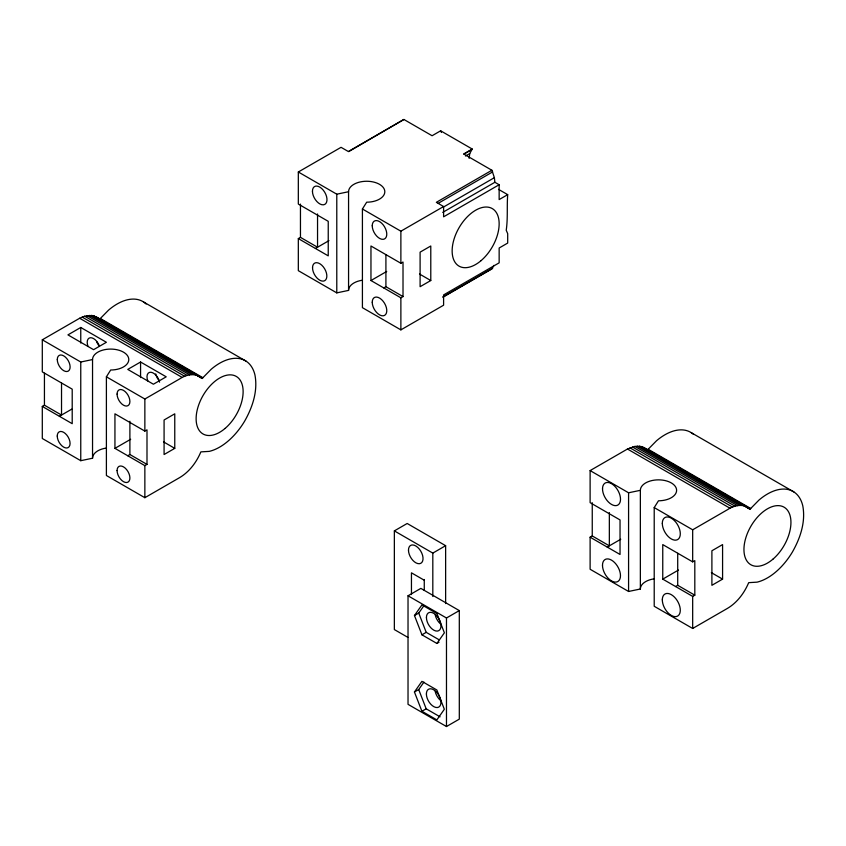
<?xml version="1.0" encoding="UTF-8"?>
<svg xmlns="http://www.w3.org/2000/svg" width="846" height="846" viewBox="0 0 846 846"><rect width="100%" height="100%" fill="white"/><g stroke="black" fill="none" stroke-linecap="round" stroke-linejoin="round"><path stroke-width="1.27" d="M317.546 213.975L317.546 247.233L300.457 237.366L298.321 238.593L298.321 270.667L336.782 292.875L348.563 290.4A18.126 10.469 0 0 1 361.993 280.29M469.149 158.371L469.731 153.57L472.237 149.044L440.639 130.802L432.095 135.741L403.902 119.466L348.351 151.529L341.054 147.32L298.321 171.992L298.321 204.055L328.237 221.324L328.237 255.862L298.321 238.593M443.135 297.083L491.886 268.943L493.958 265.369M42.3 339.806L79.651 318.255L84.653 316.214L91.664 315.463L93.779 315.844L202.152 378.469L211.236 369.226A51.373 29.663 -60 0 1 254.974 375.085C257.977 391.148 252.457 407.423 244.568 421.276A51.373 29.663 -60 0 1 209.226 451.383L200.862 451.88C196.515 462.233 189.419 471.793 179.669 477.599L144.856 497.702L106.395 475.494L106.395 376.819L110.667 370.009A18.126 10.469 0 0 0 128.793 359.55A18.126 10.469 0 0 0 110.667 349.081A18.126 10.469 0 0 0 92.542 359.55L80.761 362.014L42.3 339.806L42.3 371.88L72.206 389.149L72.206 423.687L42.3 406.418L42.3 438.492L80.761 460.689L92.542 458.225A18.126 10.469 0 0 1 105.972 448.116M498.484 189.335L507.695 194.654C506.786 206.604 507.981 218.405 506.225 230.26L507.695 233.665L507.695 243.066L499.151 248.005L499.151 262.842L443.6 294.916L443.6 305.205L400.877 329.877L362.416 307.669L362.416 208.994L366.688 202.194A18.126 10.469 0 0 0 384.814 191.725A18.126 10.469 0 0 0 366.688 181.256A18.126 10.469 0 0 0 348.563 191.725L336.782 194.189L298.321 171.992M590.117 470.588L627.468 449.025L634.891 446.424L639.481 446.244L641.596 446.614L749.968 509.239L759.052 499.997A51.373 29.663 -60 0 1 802.791 505.866C805.794 521.929 800.284 538.193 792.385 552.057A51.373 29.663 -60 0 1 757.043 582.154L748.689 582.661C744.332 593.004 737.236 602.563 727.486 608.369L692.673 628.472L654.212 606.275L654.212 507.589L658.484 500.79A18.126 10.469 0 0 0 676.61 490.32A18.126 10.469 0 0 0 658.484 479.851A18.126 10.469 0 0 0 640.359 490.32L628.578 492.784L590.117 470.588L590.117 502.661L620.033 519.93L620.033 554.468L590.117 537.199L590.117 569.263L628.578 591.47L640.359 589.006A18.126 10.469 0 0 1 653.789 578.897M414.466 615.539L421.943 604.901L436.896 613.54L444.383 632.808L436.896 643.446L421.943 634.817L414.466 615.539L418.738 613.075L423.973 605.63M414.434 691.996L421.911 681.358L436.864 689.998L444.34 709.265L436.864 719.904L421.911 711.275L414.434 691.996L418.707 689.532L423.941 682.088M647.412 450.03L656.496 440.787A51.373 29.663 -60 0 1 693.086 434.03M403.902 119.466L348.7 151.603M80.761 327.476L67.934 334.879L93.578 349.684L106.395 342.281L80.761 327.476L80.761 343.053M472.237 149.044L463.693 153.983L491.886 170.258L494.381 177.671L494.878 182.281L499.151 184.745L499.151 199.582L507.695 194.654M463.978 154.088L471.455 149.774M465.459 156.034L469.731 153.57M315.41 248.46L328.946 240.655M42.3 406.418L44.436 405.192L61.525 415.058L61.525 383.079M140.573 362.014L127.757 369.416L153.401 384.221L166.218 376.819L140.573 362.014L140.573 377.591M59.389 416.285L71.783 409.136M491.886 170.258L436.335 202.331L443.6 206.53L443.6 216.819L499.151 184.745M438.249 203.304L492.668 171.897M362.416 208.994L400.877 231.191L443.6 206.53M443.367 207.122L494.381 177.671M442.733 212.388L494.878 182.281M106.395 376.819L144.856 399.016L179.669 378.913C186.12 374.588 196.113 372.187 202.152 378.469M370.96 280.534L400.877 297.803L403.013 296.576L403.013 262.038L400.877 263.265L370.96 245.996L370.96 280.534L386.707 271.45M383.777 287.936L385.913 286.699L403.013 296.576M114.94 448.359L144.856 465.628L146.993 464.391L146.993 429.853L144.856 431.09L114.94 413.821L114.94 448.359L130.686 439.275M430.783 280.534L420.102 286.699L420.102 252.161L430.783 245.996L430.783 280.534L419.542 274.041M127.757 455.761L129.893 454.524L146.993 464.391M174.762 448.359L164.082 454.524L164.082 419.986L174.762 413.821L174.762 448.359L163.521 441.866M442.786 297.009L492.668 268.214M407.931 637.408L394.352 629.572L394.352 530.886L407.18 523.484L445.631 545.691L445.631 603.579M394.352 530.886L432.814 553.094L445.631 545.691M408.026 595.785L420.843 588.382L459.304 610.59L459.304 719.132L446.477 726.534L408.026 704.337L408.026 595.785L446.477 617.992L459.304 610.59M590.117 537.199L592.253 535.962L609.342 545.829L609.342 512.57M421.943 634.817L426.215 632.343L439.032 639.745M436.896 643.446L439.032 642.22M607.206 547.066L620.742 539.251M654.212 507.589L692.673 529.797L727.486 509.694C733.947 505.369 743.93 502.958 749.968 509.239M421.911 711.275L426.183 708.811L440.068 716.826M662.756 579.129L692.673 596.398L694.809 595.172L694.809 560.634L692.673 561.86L662.756 544.591L662.756 579.129L678.503 570.045M675.573 586.532L677.709 585.305L694.809 595.172M722.579 579.129L711.898 585.305L711.898 550.767L722.579 544.591L722.579 579.129L711.338 572.636M641.596 446.614L647.01 449.596M93.779 315.844L201.75 378.025M691.309 432.708L793.855 491.917M648.163 449.268L750.719 508.478M643.573 447.312L747.927 507.515M648.152 450.252L749.567 508.795M639.481 446.244L742.027 505.443M637.239 446.17L739.785 505.379M634.891 446.424L737.448 505.633M632.47 446.984L735.026 506.194M629.984 447.851L732.541 507.061M627.468 449.025L730.024 508.235M143.482 301.927L246.038 361.136M100.346 318.498L202.892 377.707M95.746 316.531L200.111 376.734M91.664 315.463L194.21 374.672M89.422 315.399L191.968 374.609M87.075 315.653L189.631 374.863M84.653 316.214L187.199 375.423M82.168 317.081L184.724 376.29M79.651 318.255L182.207 377.453M424.269 580.229L411.452 572.827L411.452 594.569M99.194 318.815L99.595 319.259L108.679 310.017A51.373 29.663 -60 0 1 146.115 304.01M440.639 130.802L441.422 132.441M418.738 613.075L426.215 632.343M418.707 689.532L426.183 708.811M692.673 529.797L692.673 561.86M692.673 596.398L692.673 628.472M677.709 553.326L677.709 585.305M640.359 490.32L640.359 589.006M628.578 492.784L628.578 591.47M592.253 502.704L592.253 535.962M446.477 617.992L446.477 726.534M432.814 553.094L432.814 596.504M424.269 579.499L424.269 590.455M400.877 231.191L400.877 263.265M400.877 297.803L400.877 329.877M385.913 254.72L385.913 286.699M348.563 191.725L348.563 290.4M336.782 194.189L336.782 292.875M300.457 204.108L300.457 237.366M144.856 399.016L144.856 431.09M144.856 465.628L144.856 497.702M129.893 421.266L129.893 454.524M92.542 359.55L92.542 458.225M80.761 362.014L80.761 460.689M44.436 373.202L44.436 405.192M440.364 623.798A10.279 5.933 60 0 1 435.214 614.894M440.322 700.255A10.279 5.933 60 0 1 435.182 691.351M147.849 381.017A9.063 5.235 60 0 1 150.948 372.261A9.063 5.235 60 0 1 159.587 382.17M158.741 380.14A9.063 5.235 60 0 1 155.749 373.921M88.058 346.49A9.063 5.235 60 0 1 90.406 337.734A9.063 5.235 60 0 1 99.162 345.506M98.95 345.623A9.063 5.235 60 0 1 96.603 341.562M772.874 559.227A33.237 19.194 -60 0 0 784.528 507.463A33.237 19.194 -60 0 0 744.924 541.197A33.237 19.194 -60 0 0 772.874 559.227M602.521 488.851A12.722 7.35 60 0 0 616.015 505.633A12.722 7.35 60 0 0 616.015 487.645A12.722 7.35 60 0 0 602.521 488.851M602.489 565.308A12.722 7.35 60 0 0 615.983 582.09A12.722 7.35 60 0 0 615.983 564.102A12.722 7.35 60 0 0 602.489 565.308M662.312 523.367A12.722 7.35 60 0 0 675.806 540.15A12.722 7.35 60 0 0 675.806 522.162A12.722 7.35 60 0 0 662.312 523.367M662.312 599.846A12.722 7.35 60 0 0 675.806 616.628A12.722 7.35 60 0 0 675.806 598.64A12.722 7.35 60 0 0 662.312 599.846M312.449 191.249A10.279 5.933 60 0 0 323.352 204.817A10.279 5.933 60 0 0 323.352 190.276A10.279 5.933 60 0 0 312.449 191.249M481.078 260.631A33.237 19.194 -60 0 0 492.732 208.867A33.237 19.194 -60 0 0 453.128 242.591A33.237 19.194 -60 0 0 481.078 260.631M426.426 617.506A10.279 5.933 60 0 0 437.329 631.084A10.279 5.933 60 0 0 437.329 616.533A10.279 5.933 60 0 0 426.426 617.506M426.395 693.974A10.279 5.933 60 0 0 437.297 707.542A10.279 5.933 60 0 0 437.297 692.99A10.279 5.933 60 0 0 426.395 693.974M372.24 225.766A10.279 5.933 60 0 0 383.143 239.333A10.279 5.933 60 0 0 383.143 224.793A10.279 5.933 60 0 0 372.24 225.766M372.24 302.244A10.279 5.933 60 0 0 383.143 315.812A10.279 5.933 60 0 0 383.143 301.271A10.279 5.933 60 0 0 372.24 302.244M408.481 550.143A10.279 5.933 60 0 0 419.394 563.711A10.279 5.933 60 0 0 419.394 549.17A10.279 5.933 60 0 0 408.481 550.143M312.534 267.77A10.12 5.848 60 0 0 323.267 281.126A10.12 5.848 60 0 0 323.267 266.807A10.12 5.848 60 0 0 312.534 267.77M117.076 394.088A9.063 5.235 60 0 0 126.689 406.048A9.063 5.235 60 0 0 126.689 393.221A9.063 5.235 60 0 0 117.076 394.088M225.057 428.457A33.237 19.194 -60 0 0 236.711 376.692A33.237 19.194 -60 0 0 197.107 410.416A33.237 19.194 -60 0 0 225.057 428.457M57.253 436.028A9.063 5.235 60 0 0 66.866 447.989A9.063 5.235 60 0 0 66.866 435.161A9.063 5.235 60 0 0 57.253 436.028M117.076 470.566A9.063 5.235 60 0 0 126.689 482.527A9.063 5.235 60 0 0 126.689 469.699A9.063 5.235 60 0 0 117.076 470.566M57.285 359.571A9.063 5.235 60 0 0 66.908 371.531A9.063 5.235 60 0 0 66.908 358.704A9.063 5.235 60 0 0 57.285 359.571"/></g></svg>
